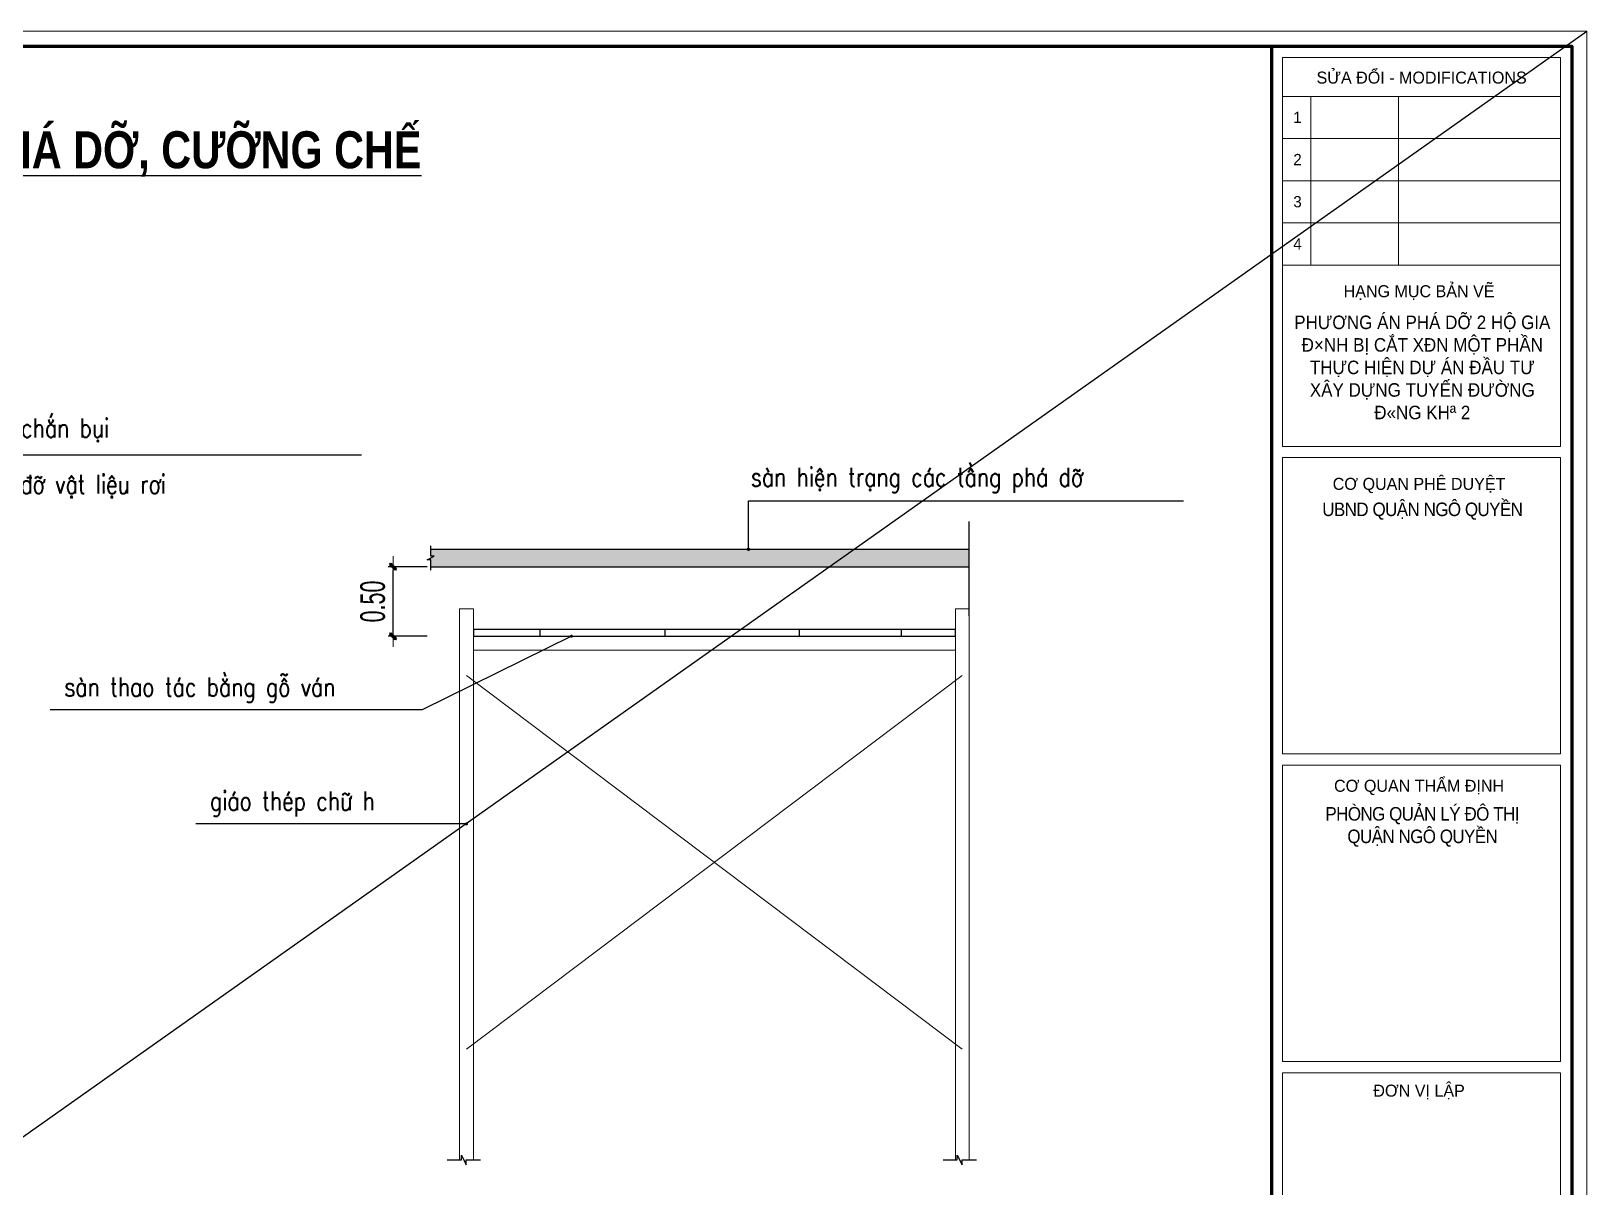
# Model space of a CAD drawing. Header units: millimetres. Extents: x 480521 to 6014615, y -961280 to 187869.
# Drawn here: x 743778 to 756205, y 68711 to 77944 of the extents above; entities that cross this region are included whole.
import ezdxf
from ezdxf.enums import TextEntityAlignment as Align

# ---------------------------------------------------------------- set-up
doc = ezdxf.new("R2010")
doc.units = ezdxf.units.MM
doc.header["$LTSCALE"] = 600
doc.header["$MEASUREMENT"] = 0
doc.layers.get('0').update_dxf_attribs({"lineweight": 0})
doc.layers.get('Defpoints').update_dxf_attribs({"lineweight": 0})
for name, color, linetype in [('01', 8, 'Continuous'), ('CHU', 1, 'Continuous'), ('TEXT', 30, 'Continuous')]:
    doc.layers.add(name, color=color, linetype=linetype)
for name, color, linetype, lineweight in [('08. Net Text', 3, 'Continuous', 13), ('dim', 144, 'Continuous', 13), ('Hatch', 250, 'Continuous', 0), ('Khungten_LCDI', 7, 'Continuous', 25), ('LC Dim', 8, 'Continuous', 18), ('LC Net thay', 7, 'Continuous', 25), ('LC Text1', 3, 'Continuous', 20), ('LC Text2', 7, 'Continuous', 25), ('Net Thay 1', 2, 'Continuous', 20)]:
    doc.layers.add(name, color=color, linetype=linetype, lineweight=lineweight)
doc.layers.add('KCS_Plotter', color=11, linetype='Continuous', plot=False)
doc.styles.add('HOATBIF', font='hoatbif.shx', dxfattribs={"width": 0.65})
doc.styles.add('Khungten', font='VHAVAN.TTF', dxfattribs={"width": 0.9, "height": 5000})
doc.styles.add('LC 1', font='VHAVANB.TTF')
doc.styles.add('LC 3', font='vnsimli.shx', dxfattribs={"width": 0.75})
doc.styles.add('LC3', font='VHARIALB.TTF', dxfattribs={"width": 0.8})
doc.styles.add('Text Khung Ten', font='VHAVAN.TTF')
doc.styles.add('Title', font='VHBLACK.TTF')
doc.dimstyles.new('1-100 (1-60)', dxfattribs={"dimscale": 79, "dimtxt": 2.5, "dimasz": 0.35, "dimexe": 0.5, "dimexo": 0, "dimgap": 0.8, "dimtad": 1, "dimdec": 0, "dimzin": 0, "dimdsep": 46, "dimtxsty": 'HOATBIF', "dimblk1": 'DOT', "dimblk2": 'DOT', "dimsah": 1, "dimcen": -1, "dimdle": 1, "dimclrd": 256, "dimclre": 256, "dimclrt": 4, "dimadec": 3, "dimazin": 2, "dimtfac": 0.333333, "dimtdec": 0, "dimtix": 1, "dimtmove": 2, "dimatfit": 3, "dimldrblk": 'DOT', "dimfxl": 1, "dimtvp": 0.833333, "dimtolj": 1, "dimtzin": 0, "dimarcsym": 0})
doc.dimstyles.new('1-70', dxfattribs={"dimscale": 70, "dimtxt": 2.5, "dimasz": 0.35, "dimexe": 0.5, "dimexo": 0, "dimgap": 0.8, "dimtad": 1, "dimdec": 0, "dimzin": 0, "dimdsep": 46, "dimtxsty": 'HOATBIF', "dimblk1": 'DOT', "dimblk2": 'DOT', "dimsah": 1, "dimcen": -1, "dimdle": 1, "dimclrd": 256, "dimclre": 256, "dimclrt": 4, "dimadec": 3, "dimazin": 2, "dimtfac": 0.333333, "dimtdec": 0, "dimtix": 1, "dimtmove": 2, "dimatfit": 3, "dimldrblk": 'DOT', "dimfxl": 1, "dimtvp": 0.833333, "dimtolj": 1, "dimtzin": 0, "dimarcsym": 0})

# ---------------------------------------------------------------- blocks, each defined once
blk = doc.blocks.new('lcdi fix')
at = {"layer": 'Defpoints', "lineweight": 0}
blk.add_lwpolyline([(-1200, -14850), (-1200, 14850), (40800, 14850), (40800, -14850)], close=True, dxfattribs=at)
at = {"layer": 'Khungten_LCDI', "color": 5, "lineweight": 60}
blk.add_line((36600, 14650), (36600, -14650), dxfattribs=at)
at = {"layer": 'Khungten_LCDI', "color": 5, "lineweight": 25}
blk.add_line((40600, -14650), (40600, 14650), dxfattribs=at)
at = {"layer": 'Khungten_LCDI', "color": 9, "lineweight": 15}
for p, q in [((36750, 13981), (40450, 13981)), ((37123, 13981), (37123, 11735)), ((38293, 13981), (38293, 11735)), ((36750, 13420), (40450, 13420)), ((36750, 12858), (40450, 12858)), ((36750, 12297), (40450, 12297)), ((36750, 11735), (40450, 11735))]:
    blk.add_line(p, q, dxfattribs=at)
at = {"layer": 'Khungten_LCDI', "color": 5, "lineweight": 60}
blk.add_lwpolyline([(0, -14650), (0, 14650), (40600, 14650), (40600, -14650)], close=True, dxfattribs=at)
at = {"layer": 'Khungten_LCDI', "color": 9, "lineweight": 15}
for points in [[(36750, 9321), (40450, 9321), (40450, 14500), (36750, 14500)], [(36750, 5226), (40450, 5226), (40450, 9171), (36750, 9171)], [(36750, 1131), (40450, 1131), (40450, 5076), (36750, 5076)], [(36750, -3222), (40450, -3222), (40450, 981), (36750, 981)]]:
    blk.add_lwpolyline(points, close=True, dxfattribs=at)
at = {"color": 7, "style": 'Khungten'}
for s, p in [('söa ®æi - modifications', (38600, 14151)), ('h¹ng môc b¶n vÏ', (38566, 11307)), ('c¬ quan phª duyÖt', (38566, 8742)), ('c¬ quan thÈm ®Þnh', (38566, 4722)), ('®¬n vÞ lËp', (38566, 663))]:
    blk.add_text(s, height=160, dxfattribs=at).set_placement(p, align=Align.CENTER)
at = {"color": 4, "char_height": 180, "width": 3443.58, "attachment_point": 5, "style": 'Khungten'}
for s, insert in [('{\\f.VnArialH|b0|i0|c0|p34;PH\\fArial|b0|i0|c0|p34;ƯƠ\\f.VnArialH|b0|i0|c0|p34;NG \\fArial|b0|i0|c0|p34;Á\\f.VnArialH|b0|i0|c0|p34;N PH\\fArial|b0|i0|c0|p34;Á \\f.VnArialH|b0|i0|c0|p34;D\\fArial|b0|i0|c0|p34;Ỡ \\f.VnArialH|b0|i0|c0|p34;2 H\\fArial|b0|i0|c0|p34;Ộ \\f.VnArialH|b0|i0|c0|p34;GIA \\fArial|b0|i0|c0|p34;Đ\\f.VnArialH|b0|i0|c0|p34;×NH B\\fArial|b0|i0|c0|p34;Ị \\f.VnArialH|b0|i0|c0|p34;C\\fArial|b0|i0|c0|p34;Ắ\\f.VnArialH|b0|i0|c0|p34;T XÐN M\\fArial|b0|i0|c0|p34;Ộ\\f.VnArialH|b0|i0|c0|p34;T PH\\fArial|b0|i0|c0|p34;Ầ\\f.VnArialH|b0|i0|c0|p34;N TH\\fArial|b0|i0|c0|p34;Ự\\f.VnArialH|b0|i0|c0|p34;C HI\\fArial|b0|i0|c0|p34;Ệ\\f.VnArialH|b0|i0|c0|p34;N D\\fArial|b0|i0|c0|p34;Ự Á\\f.VnArialH|b0|i0|c0|p34;N \\fArial|b0|i0|c0|p34;ĐẦ\\f.VnArialH|b0|i0|c0|p34;U T\\fArial|b0|i0|c0|p34;Ư \\f.VnArialH|b0|i0|c0|p34;X\\fArial|b0|i0|c0|p34;Â\\f.VnArialH|b0|i0|c0|p34;Y D\\fArial|b0|i0|c0|p34;Ự\\f.VnArialH|b0|i0|c0|p34;NG TUY\\fArial|b0|i0|c0|p34;Ế\\f.VnArialH|b0|i0|c0|p34;N \\fArial|b0|i0|c0|p34;ĐƯỜ\\f.VnArialH|b0|i0|c0|p34;NG \\fArial|b0|i0|c0|p34;Đ\\f.VnArialH|b0|i0|c0|p34;«NG KHª 2}', (38609, 10371)), ('{\\f.VnArialH|b0|i0|c0|p34;\\T0.95;ubnd quËn ng« quyÒn}', (38609, 8458)), ('{\\f.VnArialH|b0|i0|c0|p34;\\T0.95;phßng qu¶n lý ®« thÞ \\PquËn ng« quyÒn}', (38609, 4254))]:
    blk.add_mtext(s, dxfattribs=dict(at, insert=insert))
at = {"color": 7, "style": 'Khungten', "width": 0.8}
for tag, p in [('REVISION', (39499, -10746)), ('NGAYHT', (39546, -11609))]:
    blk.add_attdef(tag, text='', height=200, dxfattribs=at).set_placement(p, align=Align.CENTER)
at = {"layer": '08. Net Text', "color": 7, "style": 'Text Khung Ten'}
blk.add_text('1', height=150, dxfattribs=at).set_placement((36892, 13627))
at = {"layer": '08. Net Text', "color": 7, "ltscale": 2, "style": 'Text Khung Ten'}
for s, p in [('2', (36892, 13065)), ('3', (36892, 12504)), ('4', (36892, 11942))]:
    blk.add_text(s, height=150, dxfattribs=at).set_placement(p)
at = {"layer": 'LC Text1', "color": 3, "style": 'LC 1', "width": 1.834006}
for tag, p, p2 in [('TENBANVE1', (36913, -8886), (40339, -8886)), ('TENBANVE2', (36913, -9562), (40339, -9562))]:
    blk.add_attdef(tag, text='', height=250, dxfattribs=at).set_placement(p, p2, align=Align.FIT)
at = {"layer": 'LC Text1', "style": 'Title', "width": 0.7}
blk.add_attdef('SOBANVE', text='', height=250, dxfattribs=at).set_placement((39562, -13896), align=Align.CENTER)
blk = doc.blocks.new('TIEUDE1')
at = {"layer": 'LC Text2', "color": 7, "style": 'LC 1'}
blk.add_attdef('TIªU§Ò', text='', height=5, dxfattribs=at).set_placement((0, 0), align=Align.BOTTOM_CENTER)
blk.add_attdef('TL', text='', height=3, dxfattribs=at).set_placement((0, -2), align=Align.TOP_CENTER)
blk = doc.blocks.new('DOT')
at = {"layer": 'dim'}
for p, q in [((-1, -1), (1, 1)), ((-3, 0), (3, 0))]:
    blk.add_line(p, q, dxfattribs=at)
blk.add_lwpolyline([(0.5, 1), (-1, -0.5), (-0.5, -1), (1, 0.5)], close=True, dxfattribs=at)
blk = doc.blocks.new('*D116')
at = {"layer": 'Defpoints', "color": 0, "transparency": 16777216}
for p in [(746669, 73665), (746942, 73665), (746942, 73109)]:
    blk.add_point(p, dxfattribs=at)
at = {"layer": 'LC Dim', "lineweight": -2, "transparency": 16777216}
for p, q in [((746942, 73665), (746629, 73665)), ((746669, 73137), (746669, 73637)), ((746942, 73109), (746629, 73109))]:
    blk.add_line(p, q, dxfattribs=at)
at = {"layer": 'LC Dim', "lineweight": -2, "transparency": 16777216, "xscale": 27.65, "yscale": 27.65, "zscale": 27.65}
for p, rotation in [((746669, 73665), 90), ((746669, 73109), 270)]:
    blk.add_blockref('DOT', p, dxfattribs=dict(at, rotation=rotation))
at = {"layer": 'LC Dim', "color": 4, "transparency": 16777216, "insert": (746507, 73387), "char_height": 197.5, "attachment_point": 5, "rotation": 90, "style": 'HOATBIF'}
blk.add_mtext('\\A1;0.50', dxfattribs=at)
blk = doc.blocks.new('_Dot')
at = {"color": 0, "linetype": 'ByBlock', "lineweight": -2}
blk.add_line((-0.5, 0), (-1, 0), dxfattribs=at)
at = {"color": 0, "linetype": 'ByBlock', "const_width": 0.5}
blk.add_lwpolyline([(-0.25, 0, 1), (0.25, 0, 1)], format="xyb", close=True, dxfattribs=at)

msp = doc.modelspace()

# ---------------------------------------------------------------- hatches: boundary and pattern name
at = {"layer": 'Hatch'}
h = msp.add_hatch(dxfattribs=at)
h.set_pattern_fill('BTCT', color=256, scale=25, style=0)
h.set_pattern_definition([(50, (-38696.22, -90873.36), (179.315046, -15.688034), [18.75, -206.25]), (355, (-38696.22, -90873.36), (-34.687833, 188.048033), [15, -165]), (100.4514, (-38681.28, -90874.67), (144.627345, 172.359886), [15.935047, -175.28553]), (46.1842, (-38696.22, -90823.36), (266.81026, -41.379754), [28.125, -309.375]), (96.6356, (-38674, -90826.8), (233.66568, 243.52947), [23.90257, -262.92825]), (351.1842, (-38696.22, -90823.36), (233.66549, 243.52965), [22.5, -247.5]), (21, (-38671.22, -90835.86), (149.226763, -100.654723), [18.75, -206.25]), (326, (-38671.22, -90835.86), (60.828833, 181.28751), [15, -165]), (71.4514, (-38658.79, -90844.25), (210.055657, 80.632624), [15.935047, -175.28553]), (37.5, (-38696.224, -90873.36), (3.039964, 83.2234635), [0, -163, 0, -167.5, 0, -165.625]), (7.5, (-38696.22, -90873.36), (65.767384, 98.602928), [0, -95.5, 0, -159.25, 0, -63.125]), (327.5, (-38751.974, -90873.36), (133.455609, -5.638718), [0, -62.5, 0, -195, 0, -258.75]), (317.5, (-38776.97, -90873.36), (145.796542, 25.026246), [0, -81.25, 0, -129.5, 0, -183.75]), (45, (-38696.22, -90873.36), (-66.291261, 66.291261), []), (45, (-38652.03, -90873.36), (-66.291261, 66.291261), [])])
h.paths.add_polyline_path([(751270.869, 73664.995), (751270.869, 73804.799), (746969.755, 73804.799), (746969.755, 73748.877), (746997.716, 73748.877), (746941.794, 73720.916), (746969.755, 73720.916), (746969.755, 73664.995)])

# ---------------------------------------------------------------- linework, layer by layer
at = {"layer": '01'}
msp.add_line((751270.869, 73273.544), (751270.869, 74027.395), dxfattribs=at)
for points in [[(746969.755, 73637.034), (746969.755, 73720.916), (746941.794, 73720.916), (746997.716, 73748.877), (746969.755, 73748.877), (746969.755, 73832.76)], [(747102.344, 68925.478), (747216.196, 68925.478), (747216.196, 68963.429), (747254.146, 68887.527), (747254.146, 68925.478), (747367.998, 68925.478)], [(751062.344, 68925.478), (751176.196, 68925.478), (751176.196, 68963.429), (751214.146, 68887.527), (751214.146, 68925.478), (751327.998, 68925.478)]]:
    msp.add_lwpolyline(points, dxfattribs=at)
at = {"layer": 'CHU'}
msp.add_line((746969.755, 73664.995), (751270.869, 73664.995), dxfattribs=at)
at = {"layer": 'KCS_Plotter'}
msp.add_line((731004.637, 60123.59), (756204.637, 77943.59), dxfattribs=at)
at = {"layer": 'Net Thay 1'}
for p, q in [((747255.869, 72795.642), (751215.869, 69810.223)), ((751215.869, 72795.642), (747255.869, 69810.223))]:
    msp.add_line(p, q, dxfattribs=at)
for points in [[(747310.869, 68925.478), (747310.869, 73329.465), (747200.869, 73329.465), (747200.869, 68925.478)], [(751270.869, 68925.478), (751270.869, 73329.465), (751160.869, 73329.465), (751160.869, 68925.478)]]:
    msp.add_lwpolyline(points, dxfattribs=at)
msp.add_lwpolyline([(747310.869, 72999.465), (751160.869, 72999.465), (751160.869, 73109.465), (747310.869, 73109.465)], close=True, dxfattribs=at)
at = {"layer": 'TEXT'}
for p, q in [((746969.755, 73804.799), (751270.869, 73804.799)), ((747844.669, 73109.465), (747844.669, 73164.465)), ((748841.802, 73109.465), (748841.802, 73164.465)), ((749916.297, 73109.465), (749916.297, 73164.465)), ((750729.511, 73109.465), (750729.511, 73164.465))]:
    msp.add_line(p, q, dxfattribs=at)
msp.add_lwpolyline([(747310.869, 73109.465), (751160.869, 73109.465), (751160.869, 73164.465), (747310.869, 73164.465)], close=True, dxfattribs=at)

# ---------------------------------------------------------------- block references
at = {"layer": 'LC Net thay', "xscale": 0.6000000155618168, "yscale": 0.6000000155618168, "zscale": 0.6000000155618168}
msp.add_blockref('lcdi fix', (731724.637, 69033.59), dxfattribs=at)
at = {"layer": 'LC Text2'}
ref = msp.add_blockref('TIEUDE1', (741790.528, 76759.276), dxfattribs=dict(at, xscale=60.00000000003865, yscale=60.00000000003865, zscale=60.00000000003865))
ref.add_attrib('TIªU§Ò', '%%UmÆt b»ng bè trÝ giµn gi¸o thi c«ng ph¸ dì, c\xadìng chÕ', dxfattribs={"color": 7, "height": 295.46488, "style": 'LC3', "width": 0.8}).set_placement((741790.528, 76759.276), align=Align.BOTTOM_CENTER)

# ---------------------------------------------------------------- texts
at = {"layer": 'LC Text1', "color": 3, "style": 'LC 3', "width": 0.8}
for s, p in [('phÇn diÖn tÝch b¾c gi¸o ch÷ h che ch¾n bôi', (740735.411, 74697.928)), ('bè trÝ l\xadíi, b¹t vµ sµn gç thao t¸c ®ì vËt liÖu r¬i', (740735.411, 74249.219)), ('sµn hiÖn tr¹ng c¸c tÇng ph¸ dì', (749526.776, 74305.748)), ('sµn thao t¸c b»ng gç v¸n', (744043.785, 72630.267)), ('gi¸o thÐp ch÷ h', (745206.743, 71719.314))]:
    msp.add_text(s, height=150, dxfattribs=at).set_placement(p)

# ---------------------------------------------------------------- dimensions: what is measured, and where the dimension line sits
at = {"layer": 'LC Dim'}
dim = msp.add_linear_dim(base=(746668.568, 73664.995), p1=(746941.794, 73109.465), p2=(746941.794, 73664.995), angle=90, text='0.50', dimstyle='1-100 (1-60)', override={"dimdec": 2, "dimlfac": 0.001}, dxfattribs=at)
dim.commit()
dim.dimension.update_dxf_attribs({"geometry": '*D116', "text_midpoint": (746506.618, 73387.23)})

# ---------------------------------------------------------------- leaders
at = {"layer": '01'}
for points in [[(748093.934, 73109.465), (746901.032, 72521.509), (743931.077, 72521.509)], [(747255.869, 71610.556), (745094.035, 71610.556)]]:
    msp.add_leader(points, dimstyle='1-70', override={"dimgap": 0.8, "dimtad": 0}, dxfattribs=at)
at = {"layer": 'LC Dim'}
for points, override in [([(738168.002, 73374.354), (740621.906, 74558.539), (746417.111, 74558.539)], {"dimasz": 4, "dimdec": 2, "dimlfac": 0.001}), ([(738669.415, 71304.176), (740621.906, 74558.539), (746417.111, 74558.539)], {"dimasz": 4, "dimdec": 2, "dimlfac": 0.001}), ([(749507.557, 73804.799), (749507.557, 74191.894), (752981.914, 74191.894)], {"dimdec": 2, "dimlfac": 0.001})]:
    msp.add_leader(points, dimstyle='1-100 (1-60)', override=override, dxfattribs=at)

doc.saveas('drawing.dxf')
